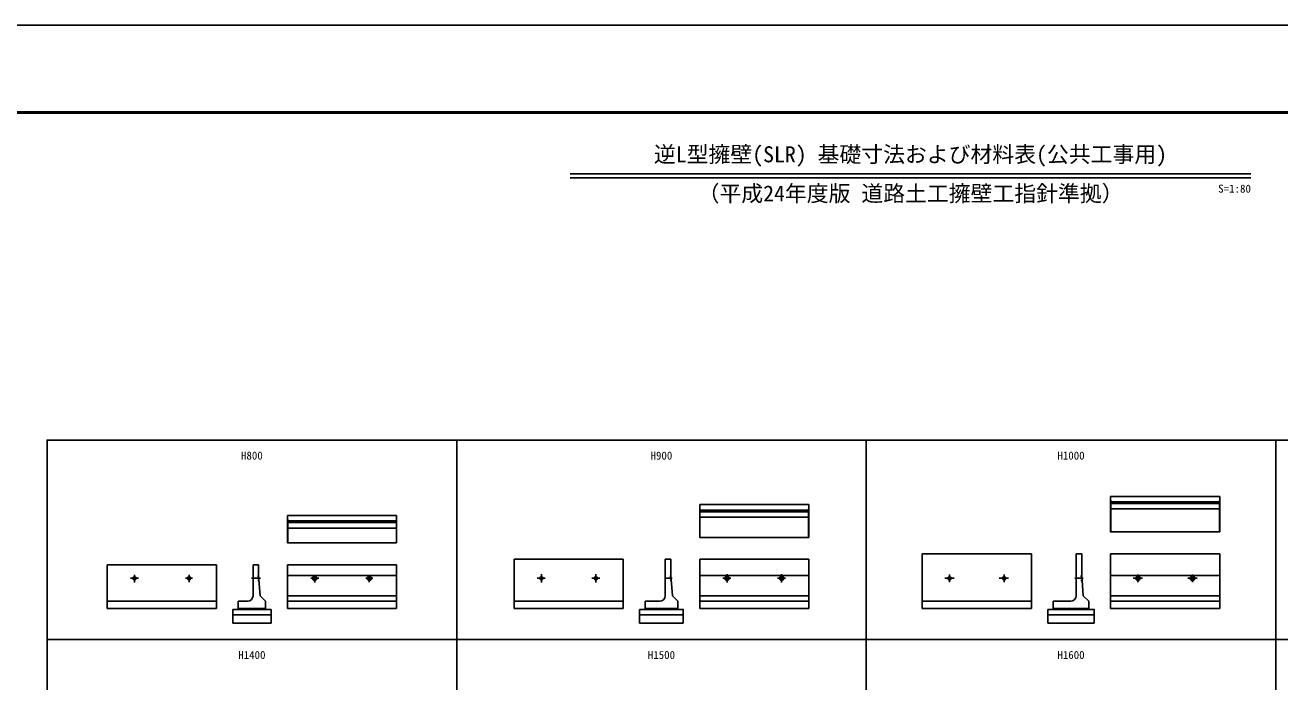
# Model space of a CAD drawing. Units: millimetres, scale not verified. Extents: x -67200 to 67200, y -23760 to 23760.
# Drawn here: x -49816 to -26837, y 11735 to 23760 of the extents above; entities that cross this region are included whole.
import ezdxf
from ezdxf.enums import TextEntityAlignment as Align

# ---------------------------------------------------------------- set-up
doc = ezdxf.new("R2010")
doc.units = ezdxf.units.MM
doc.header["$LTSCALE"] = 80
doc.linetypes.add('CHAIN1', pattern=[8, 5, -1, 1, -1])
doc.linetypes.add('DOTTED', pattern=[1.75, 0.25, -1.5])
for name, color, linetype, lineweight in [('0-0_CENTER', 7, 'CHAIN1', 25), ('0-2_Defpoints', 5, 'Continuous', 25), ('0-4_HYO', 3, 'Continuous', 25), ('0-6_OUTLINE', 1, 'Continuous', 25), ('0-7_OUTLINE2', 4, 'DOTTED', 25), ('0-8_TXT', 7, 'Continuous', 25), ('0-9_WAKU', 3, 'Continuous', 25)]:
    doc.layers.add(name, color=color, linetype=linetype, lineweight=lineweight)
doc.styles.add('ＭＳ ゴシック', font='')
doc.styles.get('ＭＳ ゴシック').set_extended_font_data('MS Gothic')

msp = doc.modelspace()

# ---------------------------------------------------------------- linework, layer by layer
at = {"layer": '0-0_CENTER'}
for p, q in [((-47885.91, 13631.54), (-47736.69, 13631.54)), ((-47811.93, 13694.47), (-47811.93, 13557.18)), ((-46877.54, 13631.54), (-46750.65, 13631.54)), ((-46811.93, 13695.44), (-46811.93, 13559.7)), ((-45506.84, 13631.54), (-45671.62, 13631.54)), ((-44585.91, 13631.54), (-44436.69, 13631.54)), ((-44511.93, 13694.47), (-44511.93, 13557.18)), ((-43577.54, 13631.54), (-43450.65, 13631.54)), ((-43511.93, 13695.44), (-43511.93, 13559.7)), ((-40439.01, 13631.54), (-40289.88, 13631.54)), ((-40361.93, 13557.63), (-40361.93, 13704.84)), ((-39439.01, 13631.54), (-39289.88, 13631.54)), ((-39361.93, 13557.63), (-39361.93, 13704.84)), ((-37966.5, 13631.54), (-38107.12, 13631.54)), ((-37039.01, 13631.54), (-36889.88, 13631.54)), ((-36961.93, 13557.63), (-36961.93, 13704.84)), ((-36039.01, 13631.54), (-35889.88, 13631.54)), ((-35961.93, 13557.63), (-35961.93, 13704.84)), ((-32975.32, 13631.54), (-32804.85, 13631.54)), ((-32886.93, 13558.33), (-32886.93, 13701)), ((-31975.32, 13631.54), (-31804.85, 13631.54)), ((-31886.93, 13558.33), (-31886.93, 13701)), ((-30442.19, 13631.54), (-30589.74, 13631.54)), ((-29525.32, 13631.54), (-29354.85, 13631.54)), ((-29436.93, 13558.33), (-29436.93, 13701)), ((-28525.32, 13631.54), (-28354.85, 13631.54)), ((-28436.93, 13558.33), (-28436.93, 13701))]:
    msp.add_line(p, q, dxfattribs=at)
at = {"layer": '0-2_Defpoints'}
msp.add_lwpolyline([(-67200, -23760), (0, -23760), (0, 23760), (-67200, 23760)], close=True, dxfattribs=at)
at = {"layer": '0-4_HYO'}
for points in [[(-49411.93, 12511.54), (-41911.93, 12511.54), (-41911.93, 16161.54), (-49411.93, 16161.54)], [(-41911.93, 12511.54), (-34411.93, 12511.54), (-34411.93, 16161.54), (-41911.93, 16161.54)], [(-34411.93, 12511.54), (-26911.93, 12511.54), (-26911.93, 16161.54), (-34411.93, 16161.54)], [(-26911.93, 12511.54), (-19411.93, 12511.54), (-19411.93, 16161.54), (-26911.93, 16161.54)], [(-49411.93, 7861.54), (-41911.93, 7861.54), (-41911.93, 12511.54), (-49411.93, 12511.54)], [(-41911.93, 7861.54), (-34411.93, 7861.54), (-34411.93, 12511.54), (-41911.93, 12511.54)], [(-34411.93, 7861.54), (-26911.93, 7861.54), (-26911.93, 12511.54), (-34411.93, 12511.54)], [(-26911.93, 7861.54), (-19411.93, 7861.54), (-19411.93, 12511.54), (-26911.93, 12511.54)]]:
    msp.add_lwpolyline(points, close=True, dxfattribs=at)
at = {"layer": '0-6_OUTLINE'}
for p, q in [((-35461.93, 14981.54), (-37461.93, 14981.54)), ((-35461.93, 14381.54), (-35461.93, 14981.54)), ((-27936.93, 15131.54), (-29936.93, 15131.54)), ((-27941.93, 15031.54), (-29931.93, 15031.54)), ((-27941.93, 15001.54), (-29931.93, 15001.54)), ((-27936.93, 15056.54), (-27941.93, 15056.54)), ((-27941.93, 14481.54), (-27941.93, 15056.54)), ((-27936.93, 14481.54), (-27936.93, 15131.54)), ((-43011.93, 14781.54), (-45011.93, 14781.54)), ((-43011.93, 14706.54), (-43016.93, 14706.54)), ((-43016.93, 14281.54), (-43016.93, 14706.54)), ((-43011.93, 14281.54), (-43011.93, 14781.54)), ((-35466.93, 14881.54), (-37456.93, 14881.54)), ((-35466.93, 14851.54), (-37456.93, 14851.54)), ((-35466.93, 14751.54), (-37456.93, 14751.54)), ((-35461.93, 14906.54), (-35466.93, 14906.54)), ((-35466.93, 14381.54), (-35466.93, 14906.54)), ((-27941.93, 14901.54), (-29931.93, 14901.54)), ((-43016.93, 14681.54), (-45006.93, 14681.54)), ((-43016.93, 14651.54), (-45006.93, 14651.54)), ((-43016.93, 14551.54), (-45006.93, 14551.54)), ((-33386.93, 14081.54), (-33386.93, 13081.54)), ((-33386.93, 14081.54), (-31386.93, 14081.54)), ((-31386.93, 14081.54), (-31386.93, 13081.54)), ((-30566.93, 14081.54), (-30466.93, 14081.54)), ((-30566.93, 14081.54), (-30566.93, 13311.54)), ((-30466.93, 14081.54), (-30466.93, 13681.54)), ((-29936.93, 14081.54), (-29936.93, 13081.54)), ((-29936.93, 14081.54), (-27936.93, 14081.54)), ((-27936.93, 14081.54), (-27936.93, 13081.54)), ((-48311.93, 13881.54), (-48311.93, 13081.54)), ((-46311.93, 13881.54), (-48311.93, 13881.54)), ((-46311.93, 13881.54), (-46311.93, 13081.54)), ((-45641.93, 13881.54), (-45641.93, 13311.54)), ((-45641.93, 13881.54), (-45541.93, 13881.54)), ((-45541.93, 13881.54), (-45541.93, 13681.54)), ((-45011.93, 13881.54), (-43011.93, 13881.54)), ((-45011.93, 13881.54), (-45011.93, 13081.54)), ((-43011.93, 13881.54), (-43011.93, 13081.54)), ((-40861.93, 13981.54), (-38861.93, 13981.54)), ((-40861.93, 13981.54), (-40861.93, 13081.54)), ((-38861.93, 13981.54), (-38861.93, 13081.54)), ((-38091.93, 13981.54), (-37991.93, 13981.54)), ((-38091.93, 13981.54), (-38091.93, 13311.54)), ((-37991.93, 13981.54), (-37991.93, 13681.54)), ((-37461.93, 13981.54), (-35461.93, 13981.54)), ((-37461.93, 13981.54), (-37461.93, 13081.54)), ((-35461.93, 13981.54), (-35461.93, 13081.54)), ((-45541.93, 13681.54), (-45511.93, 13311.54)), ((-45011.93, 13681.54), (-43011.93, 13681.54)), ((-37991.93, 13681.54), (-37961.93, 13311.54)), ((-37461.93, 13681.54), (-35461.93, 13681.54)), ((-30466.93, 13681.54), (-30436.93, 13311.54)), ((-29936.93, 13681.54), (-27936.93, 13681.54)), ((-46311.93, 13211.54), (-48311.93, 13211.54)), ((-45741.93, 13211.54), (-45911.93, 13211.54)), ((-45911.93, 13061.54), (-45911.93, 13211.54)), ((-45511.93, 13311.54), (-45411.93, 13211.54)), ((-45411.93, 13061.54), (-45411.93, 13211.54)), ((-45011.93, 13311.54), (-43011.93, 13311.54)), ((-45011.93, 13211.54), (-43011.93, 13211.54)), ((-38861.93, 13211.54), (-40861.93, 13211.54)), ((-38191.93, 13211.54), (-38461.93, 13211.54)), ((-38461.93, 13061.54), (-38461.93, 13211.54)), ((-37961.93, 13311.54), (-37861.93, 13211.54)), ((-37861.93, 13061.54), (-37861.93, 13211.54)), ((-37461.93, 13311.54), (-35461.93, 13311.54)), ((-37461.93, 13211.54), (-35461.93, 13211.54)), ((-31386.93, 13211.54), (-33386.93, 13211.54)), ((-30666.93, 13211.54), (-30986.93, 13211.54)), ((-30986.93, 13061.54), (-30986.93, 13211.54)), ((-30436.93, 13311.54), (-30336.93, 13211.54)), ((-30336.93, 13061.54), (-30336.93, 13211.54)), ((-29936.93, 13311.54), (-27936.93, 13311.54)), ((-29936.93, 13211.54), (-27936.93, 13211.54)), ((-48311.93, 13081.54), (-46311.93, 13081.54)), ((-46011.93, 13061.54), (-45311.93, 13061.54)), ((-46011.93, 13061.54), (-46011.93, 12811.54)), ((-46011.93, 12961.54), (-45311.93, 12961.54)), ((-45911.93, 13081.54), (-45411.93, 13081.54)), ((-45311.93, 13061.54), (-45311.93, 12811.54)), ((-45011.93, 13081.54), (-43011.93, 13081.54)), ((-40861.93, 13081.54), (-38861.93, 13081.54)), ((-38561.93, 13061.54), (-38561.93, 12811.54)), ((-38561.93, 12961.54), (-37761.93, 12961.54)), ((-38461.93, 13081.54), (-37861.93, 13081.54)), ((-37461.93, 13081.54), (-35461.93, 13081.54)), ((-33386.93, 13081.54), (-31386.93, 13081.54)), ((-31086.93, 13061.54), (-31086.93, 12811.54)), ((-31086.93, 12961.54), (-30236.93, 12961.54)), ((-30986.93, 13081.54), (-30336.93, 13081.54)), ((-27936.93, 13081.54), (-29936.93, 13081.54)), ((-46011.93, 12811.54), (-45311.93, 12811.54)), ((-38561.93, 12811.54), (-37761.93, 12811.54)), ((-31086.93, 12811.54), (-30236.93, 12811.54))]:
    msp.add_line(p, q, dxfattribs=at)
for points in [[(-35461.93, 14381.54), (-37461.93, 14381.54), (-37461.93, 14981.54)], [(-27936.93, 14481.54), (-29936.93, 14481.54), (-29936.93, 15131.54)], [(-29931.93, 14481.54), (-29931.93, 15056.54), (-29936.93, 15056.54)], [(-43011.93, 14281.54), (-45011.93, 14281.54), (-45011.93, 14781.54)], [(-45006.93, 14281.54), (-45006.93, 14706.54), (-45011.93, 14706.54)], [(-37456.93, 14381.54), (-37456.93, 14906.54), (-37461.93, 14906.54)], [(-38561.93, 13061.54), (-37761.93, 13061.54), (-37761.93, 12811.54)], [(-31086.93, 13061.54), (-30236.93, 13061.54), (-30236.93, 12811.54)]]:
    msp.add_lwpolyline(points, dxfattribs=at)
for centre, radius in [((-47811.93, 13631.54), 30), ((-46811.93, 13631.54), 30), ((-44511.93, 13631.54), 40), ((-44511.93, 13631.54), 30), ((-43511.93, 13631.54), 40), ((-43511.93, 13631.54), 30), ((-40361.93, 13631.54), 30), ((-39361.93, 13631.54), 30), ((-36961.93, 13631.54), 40), ((-36961.93, 13631.54), 30), ((-35961.93, 13631.54), 40), ((-35961.93, 13631.54), 30), ((-32886.93, 13631.54), 30), ((-31886.93, 13631.54), 30), ((-29436.93, 13631.54), 40), ((-29436.93, 13631.54), 30), ((-28436.93, 13631.54), 40), ((-28436.93, 13631.54), 30)]:
    msp.add_circle(centre, radius, dxfattribs=at)
for centre in [(-45741.93, 13311.54), (-38191.93, 13311.54), (-30666.93, 13311.54)]:
    msp.add_arc(centre, 100, 270, 0, dxfattribs=at)
at = {"layer": '0-7_OUTLINE2'}
for p, q in [((-45541.12, 13671.54), (-45641.93, 13661.54)), ((-45534.63, 13591.54), (-45641.93, 13601.54)), ((-37991.12, 13671.54), (-38091.93, 13661.54)), ((-37984.63, 13591.54), (-38091.93, 13601.54)), ((-30466.12, 13671.54), (-30566.93, 13661.54)), ((-30459.63, 13591.54), (-30566.93, 13601.54))]:
    msp.add_line(p, q, dxfattribs=at)
at = {"layer": '0-8_TXT'}
for p, q in [((-39832.98, 21040), (-27367.02, 21040)), ((-39832.98, 20963.2), (-27367.02, 20963.2))]:
    msp.add_line(p, q, dxfattribs=at)
at = {"layer": '0-9_WAKU', "lineweight": 50}
msp.add_lwpolyline([(-65600, -22160), (-1600, -22160), (-1600, 22160), (-65600, 22160)], close=True, dxfattribs=at)

# ---------------------------------------------------------------- texts
at = {"layer": '0-8_TXT', "style": 'ＭＳ ゴシック'}
for s, height, p in [('逆L型擁壁(SLR) 基礎寸法および材料表(公共工事用)', 293.3, (-38300, 21160)), ('（平成24年度版 道路土工擁壁工指針準拠）', 293.3, (-37500, 20443.2)), ('S', 146.6, (-27967.02, 20648.78)), ('=', 146.6, (-27867.02, 20648.78)), ('1', 146.6, (-27767.02, 20648.78)), (':', 146.6, (-27667.02, 20648.78)), ('8', 146.6, (-27567.02, 20648.78)), ('0', 146.6, (-27467.02, 20648.78)), ('H800', 146.6, (-45861.93, 15761.54)), ('H900', 146.6, (-38361.93, 15761.54)), ('H1000', 146.6, (-30911.93, 15761.54)), ('H1400', 146.6, (-45911.93, 12111.54)), ('H1500', 146.6, (-38411.93, 12111.54)), ('H1600', 146.6, (-30911.93, 12111.54))]:
    msp.add_text(s, height=height, dxfattribs=at).set_placement(p, align=Align.BOTTOM_LEFT)

doc.saveas('drawing.dxf')
